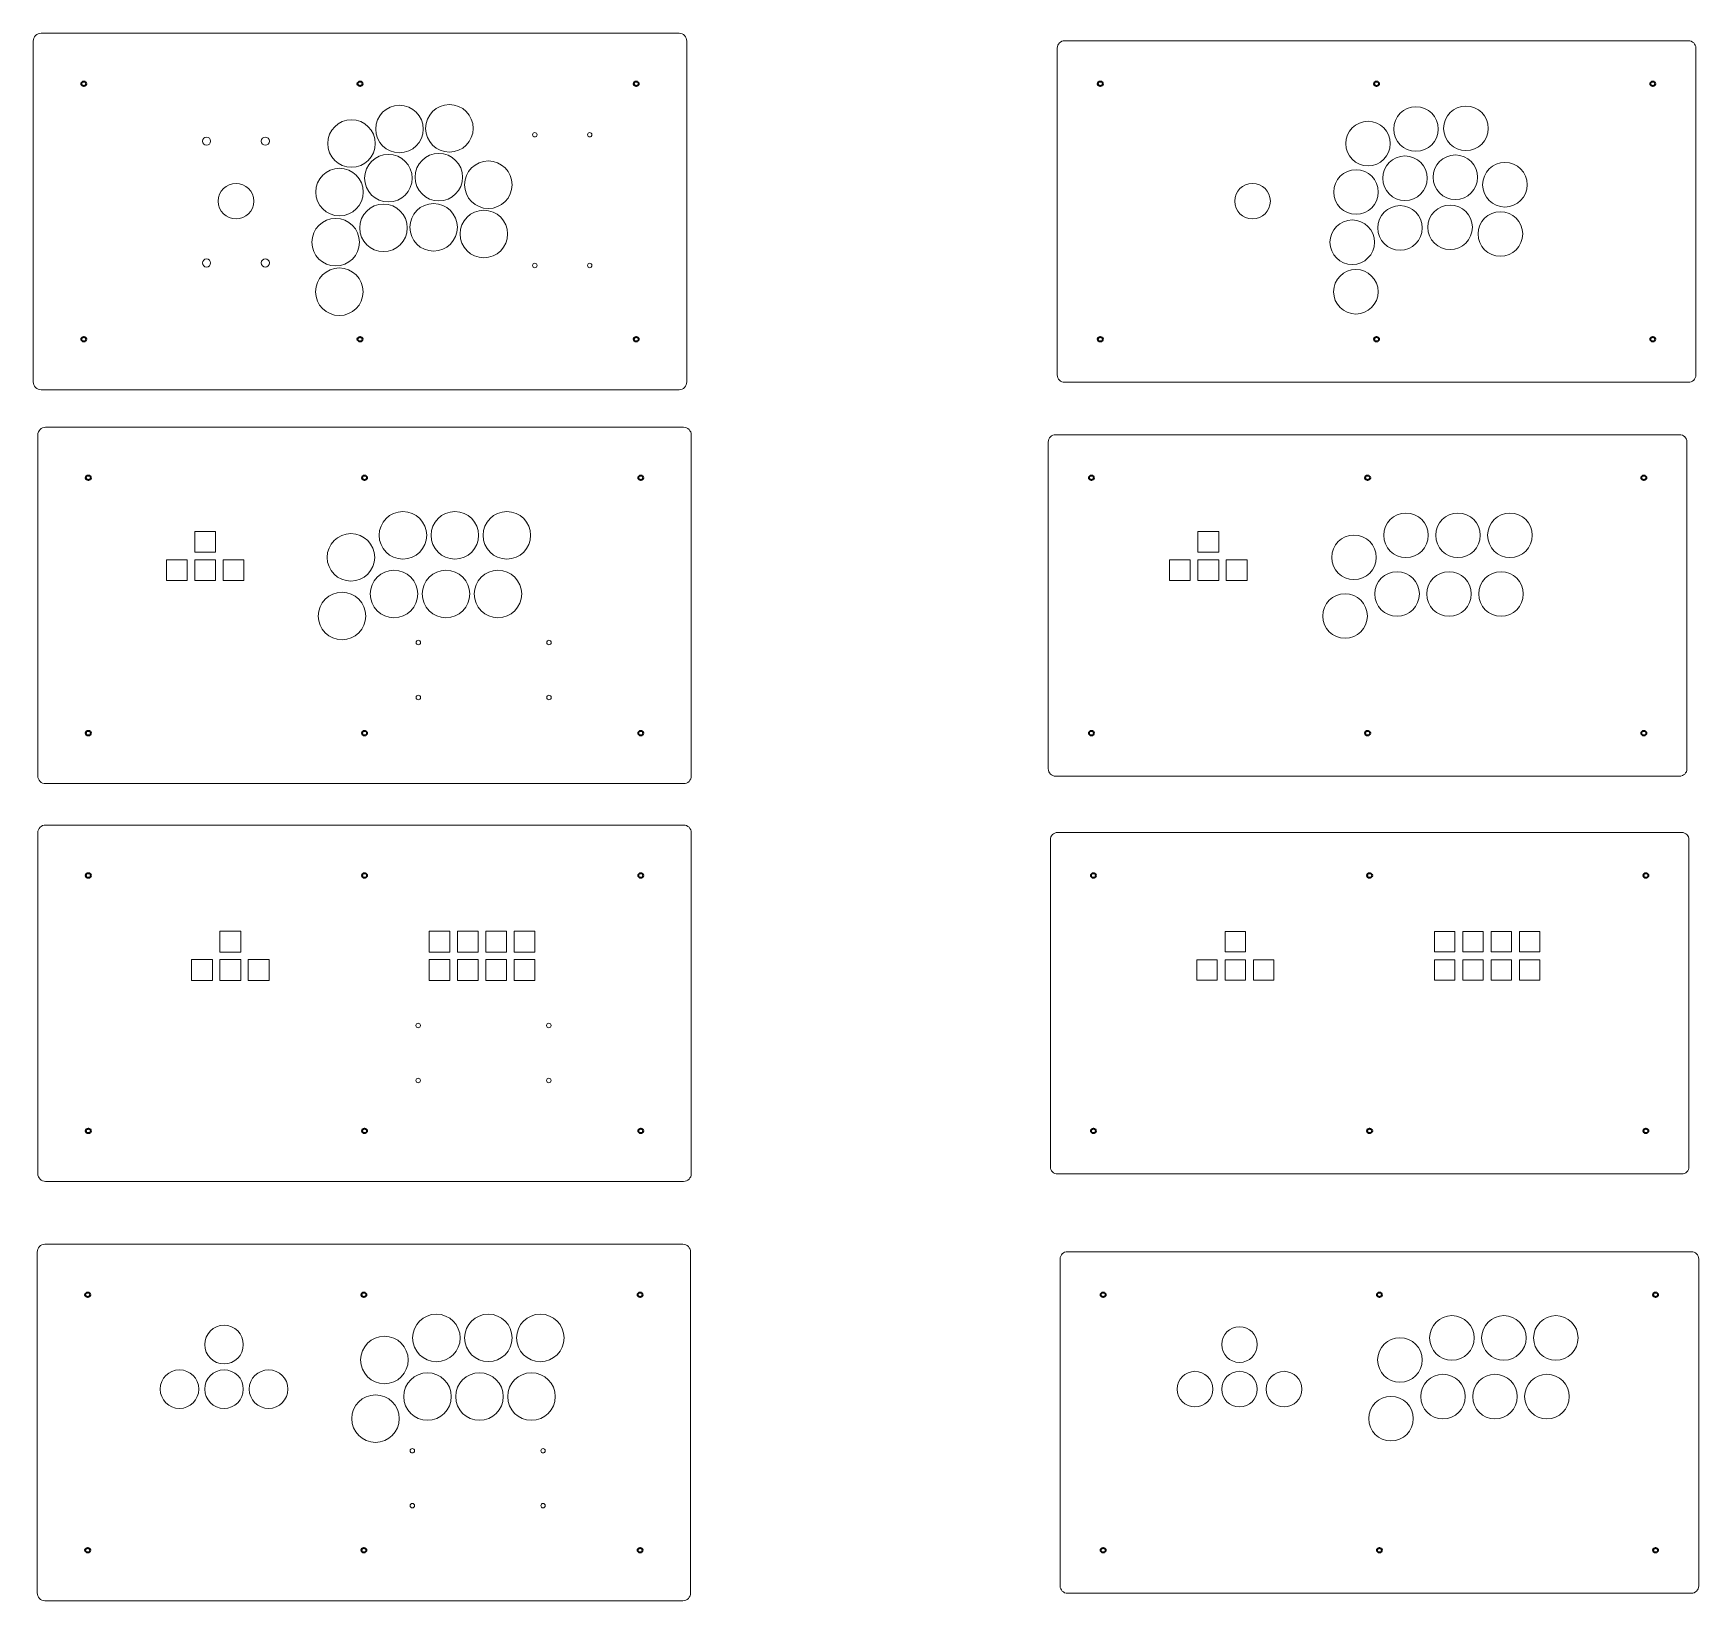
# Model space of a CAD drawing. Header units: millimetres. Extents: x 313 to 2379, y -1899 to 308.
# Drawn here: x 1257 to 2379, y -1899 to -843 of the extents above; entities that cross this region are included whole.
import ezdxf

# ---------------------------------------------------------------- set-up
doc = ezdxf.new("R2010")
doc.units = ezdxf.units.MM
doc.header["$MEASUREMENT"] = 0
doc.layers.add('Layer 1', color=7, linetype='Continuous')

msp = doc.modelspace()

# ---------------------------------------------------------------- linework, layer by layer
at = {"layer": 'Layer 1', "color": 250, "lineweight": 9}
for points in [[(1365.931, -1192.7453), (1379.931, -1192.7453), (1379.931, -1178.7453), (1365.931, -1178.7453), (1365.931, -1192.7453)], [(2041.3395, -1192.7453), (2055.3395, -1192.7453), (2055.3395, -1178.7453), (2041.3395, -1178.7453), (2041.3395, -1192.7453)], [(1346.8307, -1211.8456), (1360.8307, -1211.8456), (1360.8307, -1197.8456), (1346.8307, -1197.8456), (1346.8307, -1211.8456)], [(1365.931, -1211.8456), (1379.931, -1211.8456), (1379.931, -1197.8456), (1365.931, -1197.8456), (1365.931, -1211.8456)], [(1385.031, -1211.8456), (1399.031, -1211.8456), (1399.031, -1197.8456), (1385.031, -1197.8456), (1385.031, -1211.8456)], [(2022.2392, -1211.8456), (2036.2392, -1211.8456), (2036.2392, -1197.8456), (2022.2392, -1197.8456), (2022.2392, -1211.8456)], [(2041.3395, -1211.8456), (2055.3395, -1211.8456), (2055.3395, -1197.8456), (2041.3395, -1197.8456), (2041.3395, -1211.8456)], [(2060.4395, -1211.8456), (2074.4395, -1211.8456), (2074.4395, -1197.8456), (2060.4395, -1197.8456), (2060.4395, -1211.8456)], [(1382.8347, -1462.0419), (1396.8347, -1462.0419), (1396.8347, -1448.0419), (1382.8347, -1448.0419), (1382.8347, -1462.0419)], [(1523.6613, -1462.0419), (1537.6613, -1462.0419), (1537.6613, -1448.0419), (1523.6613, -1448.0419), (1523.6613, -1462.0419)], [(1542.7616, -1462.0419), (1556.7616, -1462.0419), (1556.7616, -1448.0419), (1542.7616, -1448.0419), (1542.7616, -1462.0419)], [(1561.8616, -1462.0419), (1575.8616, -1462.0419), (1575.8616, -1448.0419), (1561.8616, -1448.0419), (1561.8616, -1462.0419)], [(1580.9616, -1462.0419), (1594.9616, -1462.0419), (1594.9616, -1448.0419), (1580.9616, -1448.0419), (1580.9616, -1462.0419)], [(2059.7534, -1461.8919), (2073.4534, -1461.8919), (2073.4534, -1448.1919), (2059.7534, -1448.1919), (2059.7534, -1461.8919)], [(2200.58, -1461.8919), (2214.28, -1461.8919), (2214.28, -1448.1919), (2200.58, -1448.1919), (2200.58, -1461.8919)], [(2219.6803, -1461.8919), (2233.3803, -1461.8919), (2233.3803, -1448.1919), (2219.6803, -1448.1919), (2219.6803, -1461.8919)], [(2238.7803, -1461.8919), (2252.4803, -1461.8919), (2252.4803, -1448.1919), (2238.7803, -1448.1919), (2238.7803, -1461.8919)], [(2257.8803, -1461.8919), (2271.5803, -1461.8919), (2271.5803, -1448.1919), (2257.8803, -1448.1919), (2257.8803, -1461.8919)], [(1363.7344, -1481.1422), (1377.7344, -1481.1422), (1377.7344, -1467.1422), (1363.7344, -1467.1422), (1363.7344, -1481.1422)], [(1382.8347, -1481.1422), (1396.8347, -1481.1422), (1396.8347, -1467.1422), (1382.8347, -1467.1422), (1382.8347, -1481.1422)], [(1401.9347, -1481.1422), (1415.9347, -1481.1422), (1415.9347, -1467.1422), (1401.9347, -1467.1422), (1401.9347, -1481.1422)], [(1523.6613, -1481.1422), (1537.6613, -1481.1422), (1537.6613, -1467.1422), (1523.6613, -1467.1422), (1523.6613, -1481.1422)], [(1542.7616, -1481.1422), (1556.7616, -1481.1422), (1556.7616, -1467.1422), (1542.7616, -1467.1422), (1542.7616, -1481.1422)], [(1561.8616, -1481.1422), (1575.8616, -1481.1422), (1575.8616, -1467.1422), (1561.8616, -1467.1422), (1561.8616, -1481.1422)], [(1580.9616, -1481.1422), (1594.9616, -1481.1422), (1594.9616, -1467.1422), (1580.9616, -1467.1422), (1580.9616, -1481.1422)], [(2040.6531, -1480.9922), (2054.3531, -1480.9922), (2054.3531, -1467.2922), (2040.6531, -1467.2922), (2040.6531, -1480.9922)], [(2059.7534, -1480.9922), (2073.4534, -1480.9922), (2073.4534, -1467.2922), (2059.7534, -1467.2922), (2059.7534, -1480.9922)], [(2078.8534, -1480.9922), (2092.5534, -1480.9922), (2092.5534, -1467.2922), (2078.8534, -1467.2922), (2078.8534, -1480.9922)], [(2200.58, -1480.9922), (2214.28, -1480.9922), (2214.28, -1467.2922), (2200.58, -1467.2922), (2200.58, -1480.9922)], [(2219.6803, -1480.9922), (2233.3803, -1480.9922), (2233.3803, -1467.2922), (2219.6803, -1467.2922), (2219.6803, -1480.9922)], [(2238.7803, -1480.9922), (2252.4803, -1480.9922), (2252.4803, -1467.2922), (2238.7803, -1467.2922), (2238.7803, -1480.9922)], [(2257.8803, -1480.9922), (2271.5803, -1480.9922), (2271.5803, -1467.2922), (2257.8803, -1467.2922), (2257.8803, -1480.9922)]]:
    msp.add_lwpolyline(points, close=True, dxfattribs=at)
for centre, major_axis, ratio in [((1503.711, -907.8477), (0, 16), 1), ((1537.3532, -907.3625), (0, 16), 1), ((2188.1815, -907.8477), (0, 15), 1), ((2221.8237, -907.3625), (0, 15), 1), ((1471.4267, -917.6004), (0, 16), 1), ((2155.8972, -917.6004), (0, 15), 1), ((1373.8315, -916.0278), (0, 2.75), 1), ((1413.4065, -916.0278), (0, 2.75), 1), ((1496.2864, -940.948), (0, 16), 1), ((1530.2262, -940.2653), (0, 16), 1), ((1563.5808, -945.3368), (0, 16), 1), ((2180.7569, -940.948), (0, 15), 1), ((2214.6967, -940.2653), (0, 15), 1), ((2248.0513, -945.3368), (0, 15), 1), ((1463.3319, -950.2723), (0, 16), 1), ((2147.8024, -950.2723), (0, 15), 1), ((1393.6535, -956.4147), (0, 12), 1), ((2078.124, -956.4147), (0, 12), 1), ((1492.9705, -974.4001), (0, 16), 1), ((1526.7152, -974.01), (0, 16), 1), ((1560.5574, -978.4963), (0, 16), 1), ((2177.441, -974.4001), (0, 15), 1), ((2211.1857, -974.01), (0, 15), 1), ((2245.0279, -978.4963), (0, 15), 1), ((1460.7862, -984.0554), (0, 16), 1), ((2145.2567, -984.0554), (0, 15), 1), ((1373.8315, -998.0279), (0, 2.75), 1), ((1413.444, -997.9903), (0, 2.75), 1), ((1463.2244, -1017.4099), (0, 16), 1), ((2147.6949, -1017.4099), (0, 15), 1), ((1506.0381, -1181.4249), (0, 16), 1), ((1541.0381, -1181.4124), (0, 16), 1), ((1576.0381, -1181.4249), (0, 16), 1), ((2181.4466, -1181.4249), (0, 15), 1), ((2216.4466, -1181.4124), (0, 15), 1), ((2251.4466, -1181.4249), (0, 15), 1), ((1471.0381, -1196.2749), (0, 16), 1), ((2146.4466, -1196.2749), (0, 15), 1), ((1500.0381, -1220.9124), (0, 16), 1), ((1535.0382, -1220.9124), (0, 16), 1), ((1570.0381, -1220.9124), (0, 16), 1), ((2175.4466, -1220.9124), (0, 15), 1), ((2210.4467, -1220.9124), (0, 15), 1), ((2245.4466, -1220.9124), (0, 15), 1), ((1465.0381, -1235.7624), (0, 16), 1), ((2140.4466, -1235.7624), (0, 15), 1), ((1385.5832, -1726.3579), (0, 13.0001), 0.999992308), ((1528.5895, -1721.8765), (0, 16), 1), ((1563.5895, -1721.864), (0, 16), 1), ((1598.5895, -1721.8765), (0, 16), 1), ((2069.3527, -1726.3579), (0, 12.0001), 0.999991667), ((2212.359, -1721.8765), (0, 15), 1), ((2247.359, -1721.864), (0, 15), 1), ((2282.359, -1721.8765), (0, 15), 1), ((1493.5895, -1736.7265), (0, 16), 1), ((2177.359, -1736.7265), (0, 15), 1), ((1355.5832, -1756.3579), (0, 13.0001), 0.999992308), ((1385.5832, -1756.3579), (0, 13.0001), 0.999992308), ((1415.5832, -1756.3579), (0, 13.0001), 0.999992308), ((1522.5895, -1761.364), (0, 16), 1), ((1557.5896, -1761.364), (0, 16), 1), ((1592.5895, -1761.364), (0, 16), 1), ((2039.3527, -1756.3579), (0, 12.0001), 0.999991667), ((2069.3527, -1756.3579), (0, 12.0001), 0.999991667), ((2099.3527, -1756.3579), (0, 12.0001), 0.999991667), ((2206.359, -1761.364), (0, 15), 1), ((2241.3591, -1761.364), (0, 15), 1), ((2276.359, -1761.364), (0, 15), 1), ((1487.5895, -1776.214), (0, 16), 1), ((2171.359, -1776.214), (0, 15), 1)]:
    msp.add_ellipse(centre, major_axis=major_axis, ratio=ratio, dxfattribs=at)
for points, knots in [([(1262.387, -843.3717), (1262.387, -843.3717), (1691.9524, -843.3717), (1691.9524, -843.3717), (1694.822, -843.3717), (1697.1697, -845.7194), (1697.1697, -848.589), (1697.1697, -848.589), (1697.1697, -1078.1544), (1697.1697, -1078.1544), (1697.1697, -1081.024), (1694.822, -1083.3717), (1691.9524, -1083.3717), (1691.9524, -1083.3717), (1262.387, -1083.3717), (1262.387, -1083.3717), (1259.5174, -1083.3717), (1257.1697, -1081.024), (1257.1697, -1078.1544), (1257.1697, -1078.1544), (1257.1697, -848.589), (1257.1697, -848.589), (1257.1697, -845.7194), (1259.5174, -843.3717), (1262.387, -843.3717)], [0, 0, 0, 0, 0.125, 0.125, 0.125, 0.25, 0.25, 0.25, 0.375, 0.375, 0.375, 0.5, 0.5, 0.5, 0.625, 0.625, 0.625, 0.75, 0.75, 0.75, 0.875, 0.875, 0.875, 1, 1, 1, 1]), ([(1951.6402, -848.3717), (1951.6402, -848.3717), (2371.6402, -848.3717), (2371.6402, -848.3717), (2374.3901, -848.3717), (2376.6402, -850.6217), (2376.6402, -853.3717), (2376.6402, -853.3717), (2376.6402, -1073.3717), (2376.6402, -1073.3717), (2376.6402, -1076.1217), (2374.3901, -1078.3717), (2371.6402, -1078.3717), (2371.6402, -1078.3717), (1951.6402, -1078.3717), (1951.6402, -1078.3717), (1948.8902, -1078.3717), (1946.6402, -1076.1217), (1946.6402, -1073.3717), (1946.6402, -1073.3717), (1946.6402, -853.3717), (1946.6402, -853.3717), (1946.6402, -850.6217), (1948.8902, -848.3717), (1951.6402, -848.3717)], [0, 0, 0, 0, 0.125, 0.125, 0.125, 0.25, 0.25, 0.25, 0.375, 0.375, 0.375, 0.5, 0.5, 0.5, 0.625, 0.625, 0.625, 0.75, 0.75, 0.75, 0.875, 0.875, 0.875, 1, 1, 1, 1]), ([(1594.8424, -910.1961), (1595.6708, -910.1961), (1596.3424, -910.8677), (1596.3424, -911.6961), (1596.3424, -912.5245), (1595.6708, -913.1961), (1594.8424, -913.1961), (1594.014, -913.1961), (1593.3424, -912.5245), (1593.3424, -911.6961), (1593.3424, -910.8677), (1594.014, -910.1961), (1594.8424, -910.1961)], [0, 0, 0, 0, 0.25, 0.25, 0.25, 0.5, 0.5, 0.5, 0.75, 0.75, 0.75, 1, 1, 1, 1]), ([(1631.8424, -910.1961), (1632.6708, -910.1961), (1633.3424, -910.8677), (1633.3424, -911.6961), (1633.3424, -912.5245), (1632.6708, -913.1961), (1631.8424, -913.1961), (1631.014, -913.1961), (1630.3424, -912.5245), (1630.3424, -911.6961), (1630.3424, -910.8677), (1631.014, -910.1961), (1631.8424, -910.1961)], [0, 0, 0, 0, 0.25, 0.25, 0.25, 0.5, 0.5, 0.5, 0.75, 0.75, 0.75, 1, 1, 1, 1]), ([(1594.8424, -998.1961), (1595.6708, -998.1961), (1596.3424, -998.8677), (1596.3424, -999.6961), (1596.3424, -1000.5245), (1595.6708, -1001.1961), (1594.8424, -1001.1961), (1594.014, -1001.1961), (1593.3424, -1000.5245), (1593.3424, -999.6961), (1593.3424, -998.8677), (1594.014, -998.1961), (1594.8424, -998.1961)], [0, 0, 0, 0, 0.25, 0.25, 0.25, 0.5, 0.5, 0.5, 0.75, 0.75, 0.75, 1, 1, 1, 1]), ([(1631.8424, -998.1961), (1632.6708, -998.1961), (1633.3424, -998.8677), (1633.3424, -999.6961), (1633.3424, -1000.5245), (1632.6708, -1001.1961), (1631.8424, -1001.1961), (1631.014, -1001.1961), (1630.3424, -1000.5245), (1630.3424, -999.6961), (1630.3424, -998.8677), (1631.014, -998.1961), (1631.8424, -998.1961)], [0, 0, 0, 0, 0.25, 0.25, 0.25, 0.5, 0.5, 0.5, 0.75, 0.75, 0.75, 1, 1, 1, 1]), ([(1265.436, -1108.6496), (1265.436, -1108.6496), (1695.0014, -1108.6496), (1695.0014, -1108.6496), (1697.871, -1108.6496), (1700.2187, -1110.9973), (1700.2187, -1113.8669), (1700.2187, -1113.8669), (1700.2187, -1343.4323), (1700.2187, -1343.4323), (1700.2187, -1346.3019), (1697.871, -1348.6496), (1695.0014, -1348.6496), (1695.0014, -1348.6496), (1265.436, -1348.6496), (1265.436, -1348.6496), (1262.5664, -1348.6496), (1260.2187, -1346.3019), (1260.2187, -1343.4323), (1260.2187, -1343.4323), (1260.2187, -1113.8669), (1260.2187, -1113.8669), (1260.2187, -1110.9973), (1262.5664, -1108.6496), (1265.436, -1108.6496)], [0, 0, 0, 0, 0.125, 0.125, 0.125, 0.25, 0.25, 0.25, 0.375, 0.375, 0.375, 0.5, 0.5, 0.5, 0.625, 0.625, 0.625, 0.75, 0.75, 0.75, 0.875, 0.875, 0.875, 1, 1, 1, 1]), ([(1945.6272, -1113.6496), (1945.6272, -1113.6496), (2365.6272, -1113.6496), (2365.6272, -1113.6496), (2368.3772, -1113.6496), (2370.6272, -1115.8996), (2370.6272, -1118.6496), (2370.6272, -1118.6496), (2370.6272, -1338.6496), (2370.6272, -1338.6496), (2370.6272, -1341.3996), (2368.3772, -1343.6496), (2365.6272, -1343.6496), (2365.6272, -1343.6496), (1945.6272, -1343.6496), (1945.6272, -1343.6496), (1942.8772, -1343.6496), (1940.6272, -1341.3996), (1940.6272, -1338.6496), (1940.6272, -1338.6496), (1940.6272, -1118.6496), (1940.6272, -1118.6496), (1940.6272, -1115.8996), (1942.8772, -1113.6496), (1945.6272, -1113.6496)], [0, 0, 0, 0, 0.125, 0.125, 0.125, 0.25, 0.25, 0.25, 0.375, 0.375, 0.375, 0.5, 0.5, 0.5, 0.625, 0.625, 0.625, 0.75, 0.75, 0.75, 0.875, 0.875, 0.875, 1, 1, 1, 1]), ([(1517.8992, -1253.6183), (1517.8992, -1254.4467), (1517.2276, -1255.1183), (1516.3992, -1255.1183), (1515.5708, -1255.1183), (1514.8992, -1254.4467), (1514.8992, -1253.6183), (1514.8992, -1252.7899), (1515.5708, -1252.1183), (1516.3992, -1252.1183), (1517.2276, -1252.1183), (1517.8992, -1252.7899), (1517.8992, -1253.6183)], [0, 0, 0, 0, 0.25, 0.25, 0.25, 0.5, 0.5, 0.5, 0.75, 0.75, 0.75, 1, 1, 1, 1]), ([(1605.8992, -1253.6183), (1605.8992, -1254.4467), (1605.2276, -1255.1183), (1604.3992, -1255.1183), (1603.5708, -1255.1183), (1602.8992, -1254.4467), (1602.8992, -1253.6183), (1602.8992, -1252.7899), (1603.5708, -1252.1183), (1604.3992, -1252.1183), (1605.2276, -1252.1183), (1605.8992, -1252.7899), (1605.8992, -1253.6183)], [0, 0, 0, 0, 0.25, 0.25, 0.25, 0.5, 0.5, 0.5, 0.75, 0.75, 0.75, 1, 1, 1, 1]), ([(1517.8992, -1290.6183), (1517.8992, -1291.4467), (1517.2276, -1292.1183), (1516.3992, -1292.1183), (1515.5708, -1292.1183), (1514.8992, -1291.4467), (1514.8992, -1290.6183), (1514.8992, -1289.7899), (1515.5708, -1289.1183), (1516.3992, -1289.1183), (1517.2276, -1289.1183), (1517.8992, -1289.7899), (1517.8992, -1290.6183)], [0, 0, 0, 0, 0.25, 0.25, 0.25, 0.5, 0.5, 0.5, 0.75, 0.75, 0.75, 1, 1, 1, 1]), ([(1605.8992, -1290.6183), (1605.8992, -1291.4467), (1605.2276, -1292.1183), (1604.3992, -1292.1183), (1603.5708, -1292.1183), (1602.8992, -1291.4467), (1602.8992, -1290.6183), (1602.8992, -1289.7899), (1603.5708, -1289.1183), (1604.3992, -1289.1183), (1605.2276, -1289.1183), (1605.8992, -1289.7899), (1605.8992, -1290.6183)], [0, 0, 0, 0, 0.25, 0.25, 0.25, 0.5, 0.5, 0.5, 0.75, 0.75, 0.75, 1, 1, 1, 1]), ([(1265.436, -1376.4901), (1265.436, -1376.4901), (1695.0014, -1376.4901), (1695.0014, -1376.4901), (1697.871, -1376.4901), (1700.2187, -1378.8378), (1700.2187, -1381.7074), (1700.2187, -1381.7074), (1700.2187, -1611.2728), (1700.2187, -1611.2728), (1700.2187, -1614.1424), (1697.871, -1616.4901), (1695.0014, -1616.4901), (1695.0014, -1616.4901), (1265.436, -1616.4901), (1265.436, -1616.4901), (1262.5664, -1616.4901), (1260.2187, -1614.1424), (1260.2187, -1611.2728), (1260.2187, -1611.2728), (1260.2187, -1381.7074), (1260.2187, -1381.7074), (1260.2187, -1378.8378), (1262.5664, -1376.4901), (1265.436, -1376.4901)], [0, 0, 0, 0, 0.125, 0.125, 0.125, 0.25, 0.25, 0.25, 0.375, 0.375, 0.375, 0.5, 0.5, 0.5, 0.625, 0.625, 0.625, 0.75, 0.75, 0.75, 0.875, 0.875, 0.875, 1, 1, 1, 1]), ([(1946.9874, -1381.4901), (1946.9874, -1381.4901), (2366.9874, -1381.4901), (2366.9874, -1381.4901), (2369.7374, -1381.4901), (2371.9874, -1383.7401), (2371.9874, -1386.4901), (2371.9874, -1386.4901), (2371.9874, -1606.4901), (2371.9874, -1606.4901), (2371.9874, -1609.2401), (2369.7374, -1611.4901), (2366.9874, -1611.4901), (2366.9874, -1611.4901), (1946.9874, -1611.4901), (1946.9874, -1611.4901), (1944.2374, -1611.4901), (1941.9874, -1609.2401), (1941.9874, -1606.4901), (1941.9874, -1606.4901), (1941.9874, -1386.4901), (1941.9874, -1386.4901), (1941.9874, -1383.7401), (1944.2374, -1381.4901), (1946.9874, -1381.4901)], [0, 0, 0, 0, 0.125, 0.125, 0.125, 0.25, 0.25, 0.25, 0.375, 0.375, 0.375, 0.5, 0.5, 0.5, 0.625, 0.625, 0.625, 0.75, 0.75, 0.75, 0.875, 0.875, 0.875, 1, 1, 1, 1]), ([(1517.7799, -1511.4958), (1517.7799, -1512.3242), (1517.1083, -1512.9958), (1516.2799, -1512.9958), (1515.4515, -1512.9958), (1514.7799, -1512.3242), (1514.7799, -1511.4958), (1514.7799, -1510.6674), (1515.4515, -1509.9958), (1516.2799, -1509.9958), (1517.1083, -1509.9958), (1517.7799, -1510.6674), (1517.7799, -1511.4958)], [0, 0, 0, 0, 0.25, 0.25, 0.25, 0.5, 0.5, 0.5, 0.75, 0.75, 0.75, 1, 1, 1, 1]), ([(1605.7799, -1511.4958), (1605.7799, -1512.3242), (1605.1083, -1512.9958), (1604.2799, -1512.9958), (1603.4515, -1512.9958), (1602.7799, -1512.3242), (1602.7799, -1511.4958), (1602.7799, -1510.6674), (1603.4515, -1509.9958), (1604.2799, -1509.9958), (1605.1083, -1509.9958), (1605.7799, -1510.6674), (1605.7799, -1511.4958)], [0, 0, 0, 0, 0.25, 0.25, 0.25, 0.5, 0.5, 0.5, 0.75, 0.75, 0.75, 1, 1, 1, 1]), ([(1517.7799, -1548.4958), (1517.7799, -1549.3242), (1517.1083, -1549.9958), (1516.2799, -1549.9958), (1515.4515, -1549.9958), (1514.7799, -1549.3242), (1514.7799, -1548.4958), (1514.7799, -1547.6674), (1515.4515, -1546.9958), (1516.2799, -1546.9958), (1517.1083, -1546.9958), (1517.7799, -1547.6674), (1517.7799, -1548.4958)], [0, 0, 0, 0, 0.25, 0.25, 0.25, 0.5, 0.5, 0.5, 0.75, 0.75, 0.75, 1, 1, 1, 1]), ([(1605.7799, -1548.4958), (1605.7799, -1549.3242), (1605.1083, -1549.9958), (1604.2799, -1549.9958), (1603.4515, -1549.9958), (1602.7799, -1549.3242), (1602.7799, -1548.4958), (1602.7799, -1547.6674), (1603.4515, -1546.9958), (1604.2799, -1546.9958), (1605.1083, -1546.9958), (1605.7799, -1547.6674), (1605.7799, -1548.4958)], [0, 0, 0, 0, 0.25, 0.25, 0.25, 0.5, 0.5, 0.5, 0.75, 0.75, 0.75, 1, 1, 1, 1]), ([(1264.9963, -1658.8244), (1264.9963, -1658.8244), (1694.5617, -1658.8244), (1694.5617, -1658.8244), (1697.4313, -1658.8244), (1699.779, -1661.1721), (1699.779, -1664.0417), (1699.779, -1664.0417), (1699.779, -1893.6071), (1699.779, -1893.6071), (1699.779, -1896.4767), (1697.4313, -1898.8244), (1694.5617, -1898.8244), (1694.5617, -1898.8244), (1264.9963, -1898.8244), (1264.9963, -1898.8244), (1262.1267, -1898.8244), (1259.779, -1896.4767), (1259.779, -1893.6071), (1259.779, -1893.6071), (1259.779, -1664.0417), (1259.779, -1664.0417), (1259.779, -1661.1721), (1262.1267, -1658.8244), (1264.9963, -1658.8244)], [0, 0, 0, 0, 0.125, 0.125, 0.125, 0.25, 0.25, 0.25, 0.375, 0.375, 0.375, 0.5, 0.5, 0.5, 0.625, 0.625, 0.625, 0.75, 0.75, 0.75, 0.875, 0.875, 0.875, 1, 1, 1, 1]), ([(1953.5484, -1663.8244), (1953.5484, -1663.8244), (2373.5486, -1663.8244), (2373.5486, -1663.8244), (2376.2986, -1663.8244), (2378.5485, -1666.0744), (2378.5485, -1668.8244), (2378.5485, -1668.8244), (2378.5485, -1888.8244), (2378.5485, -1888.8244), (2378.5485, -1891.5744), (2376.2986, -1893.8244), (2373.5486, -1893.8244), (2373.5486, -1893.8244), (1953.5484, -1893.8244), (1953.5484, -1893.8244), (1950.7984, -1893.8244), (1948.5485, -1891.5744), (1948.5485, -1888.8244), (1948.5485, -1888.8244), (1948.5485, -1668.8244), (1948.5485, -1668.8244), (1948.5485, -1666.0744), (1950.7984, -1663.8244), (1953.5484, -1663.8244)], [0, 0, 0, 0, 0.125, 0.125, 0.125, 0.25, 0.25, 0.25, 0.375, 0.375, 0.375, 0.5, 0.5, 0.5, 0.625, 0.625, 0.625, 0.75, 0.75, 0.75, 0.875, 0.875, 0.875, 1, 1, 1, 1]), ([(1513.9122, -1797.8653), (1513.9122, -1798.6937), (1513.2406, -1799.3653), (1512.4122, -1799.3653), (1511.5838, -1799.3653), (1510.9122, -1798.6937), (1510.9122, -1797.8653), (1510.9122, -1797.0369), (1511.5838, -1796.3653), (1512.4122, -1796.3653), (1513.2406, -1796.3653), (1513.9122, -1797.0369), (1513.9122, -1797.8653)], [0, 0, 0, 0, 0.25, 0.25, 0.25, 0.5, 0.5, 0.5, 0.75, 0.75, 0.75, 1, 1, 1, 1]), ([(1601.9122, -1797.8653), (1601.9122, -1798.6937), (1601.2406, -1799.3653), (1600.4122, -1799.3653), (1599.5838, -1799.3653), (1598.9122, -1798.6937), (1598.9122, -1797.8653), (1598.9122, -1797.0369), (1599.5838, -1796.3653), (1600.4122, -1796.3653), (1601.2406, -1796.3653), (1601.9122, -1797.0369), (1601.9122, -1797.8653)], [0, 0, 0, 0, 0.25, 0.25, 0.25, 0.5, 0.5, 0.5, 0.75, 0.75, 0.75, 1, 1, 1, 1]), ([(1513.9122, -1834.8653), (1513.9122, -1835.6937), (1513.2406, -1836.3653), (1512.4122, -1836.3653), (1511.5838, -1836.3653), (1510.9122, -1835.6937), (1510.9122, -1834.8653), (1510.9122, -1834.0369), (1511.5838, -1833.3653), (1512.4122, -1833.3653), (1513.2406, -1833.3653), (1513.9122, -1834.0369), (1513.9122, -1834.8653)], [0, 0, 0, 0, 0.25, 0.25, 0.25, 0.5, 0.5, 0.5, 0.75, 0.75, 0.75, 1, 1, 1, 1]), ([(1601.9122, -1834.8653), (1601.9122, -1835.6937), (1601.2406, -1836.3653), (1600.4122, -1836.3653), (1599.5838, -1836.3653), (1598.9122, -1835.6937), (1598.9122, -1834.8653), (1598.9122, -1834.0369), (1599.5838, -1833.3653), (1600.4122, -1833.3653), (1601.2406, -1833.3653), (1601.9122, -1834.0369), (1601.9122, -1834.8653)], [0, 0, 0, 0, 0.25, 0.25, 0.25, 0.5, 0.5, 0.5, 0.75, 0.75, 0.75, 1, 1, 1, 1])]:
    msp.add_open_spline(points, degree=3, knots=knots, dxfattribs=at)
at = {"layer": 'Layer 1', "lineweight": 35}
for points in [[(1292.7749, -877.3742), (1292.7749, -876.4905), (1292.0586, -875.7742), (1291.1749, -875.7742), (1290.2912, -875.7742), (1289.5749, -876.4905), (1289.5749, -877.3742), (1289.5749, -878.2579), (1290.2912, -878.9742), (1291.1749, -878.9742), (1292.0586, -878.9742), (1292.7749, -878.2579), (1292.7749, -877.3742)], [(1478.7697, -877.3743), (1478.7697, -876.4906), (1478.0534, -875.7743), (1477.1697, -875.7743), (1476.286, -875.7743), (1475.5697, -876.4906), (1475.5697, -877.3743), (1475.5697, -878.258), (1476.286, -878.9743), (1477.1697, -878.9743), (1478.0534, -878.9743), (1478.7697, -878.258), (1478.7697, -877.3743)], [(1664.7645, -877.3743), (1664.7645, -876.4906), (1664.0482, -875.7743), (1663.1645, -875.7743), (1662.2808, -875.7743), (1661.5645, -876.4906), (1661.5645, -877.3743), (1661.5645, -878.258), (1662.2808, -878.9743), (1663.1645, -878.9743), (1664.0482, -878.9743), (1664.7645, -878.258), (1664.7645, -877.3743)], [(1977.2454, -877.3742), (1977.2454, -876.4905), (1976.5291, -875.7742), (1975.6454, -875.7742), (1974.7617, -875.7742), (1974.0454, -876.4905), (1974.0454, -877.3742), (1974.0454, -878.2579), (1974.7617, -878.9742), (1975.6454, -878.9742), (1976.5291, -878.9742), (1977.2454, -878.2579), (1977.2454, -877.3742)], [(2163.2402, -877.3743), (2163.2402, -876.4906), (2162.5239, -875.7743), (2161.6402, -875.7743), (2160.7565, -875.7743), (2160.0402, -876.4906), (2160.0402, -877.3743), (2160.0402, -878.258), (2160.7565, -878.9743), (2161.6402, -878.9743), (2162.5239, -878.9743), (2163.2402, -878.258), (2163.2402, -877.3743)], [(2349.235, -877.3743), (2349.235, -876.4906), (2348.5187, -875.7743), (2347.635, -875.7743), (2346.7513, -875.7743), (2346.035, -876.4906), (2346.035, -877.3743), (2346.035, -878.258), (2346.7513, -878.9743), (2347.635, -878.9743), (2348.5187, -878.9743), (2349.235, -878.258), (2349.235, -877.3743)], [(1292.7749, -1049.3691), (1292.7749, -1048.4854), (1292.0586, -1047.7691), (1291.1749, -1047.7691), (1290.2912, -1047.7691), (1289.5749, -1048.4854), (1289.5749, -1049.3691), (1289.5749, -1050.2528), (1290.2912, -1050.9691), (1291.1749, -1050.9691), (1292.0586, -1050.9691), (1292.7749, -1050.2528), (1292.7749, -1049.3691)], [(1478.7697, -1049.3691), (1478.7697, -1048.4854), (1478.0534, -1047.7691), (1477.1697, -1047.7691), (1476.286, -1047.7691), (1475.5697, -1048.4854), (1475.5697, -1049.3691), (1475.5697, -1050.2528), (1476.286, -1050.9691), (1477.1697, -1050.9691), (1478.0534, -1050.9691), (1478.7697, -1050.2528), (1478.7697, -1049.3691)], [(1664.7645, -1049.3691), (1664.7645, -1048.4854), (1664.0482, -1047.7691), (1663.1645, -1047.7691), (1662.2808, -1047.7691), (1661.5645, -1048.4854), (1661.5645, -1049.3691), (1661.5645, -1050.2528), (1662.2808, -1050.9691), (1663.1645, -1050.9691), (1664.0482, -1050.9691), (1664.7645, -1050.2528), (1664.7645, -1049.3691)], [(1977.2454, -1049.3691), (1977.2454, -1048.4854), (1976.5291, -1047.7691), (1975.6454, -1047.7691), (1974.7617, -1047.7691), (1974.0454, -1048.4854), (1974.0454, -1049.3691), (1974.0454, -1050.2528), (1974.7617, -1050.9691), (1975.6454, -1050.9691), (1976.5291, -1050.9691), (1977.2454, -1050.2528), (1977.2454, -1049.3691)], [(2163.2402, -1049.3691), (2163.2402, -1048.4854), (2162.5239, -1047.7691), (2161.6402, -1047.7691), (2160.7565, -1047.7691), (2160.0402, -1048.4854), (2160.0402, -1049.3691), (2160.0402, -1050.2528), (2160.7565, -1050.9691), (2161.6402, -1050.9691), (2162.5239, -1050.9691), (2163.2402, -1050.2528), (2163.2402, -1049.3691)], [(2349.235, -1049.3691), (2349.235, -1048.4854), (2348.5187, -1047.7691), (2347.635, -1047.7691), (2346.7513, -1047.7691), (2346.035, -1048.4854), (2346.035, -1049.3691), (2346.035, -1050.2528), (2346.7513, -1050.9691), (2347.635, -1050.9691), (2348.5187, -1050.9691), (2349.235, -1050.2528), (2349.235, -1049.3691)], [(1295.8239, -1142.6521), (1295.8239, -1141.7684), (1295.1076, -1141.0521), (1294.2239, -1141.0521), (1293.3402, -1141.0521), (1292.6239, -1141.7684), (1292.6239, -1142.6521), (1292.6239, -1143.5358), (1293.3402, -1144.2521), (1294.2239, -1144.2521), (1295.1076, -1144.2521), (1295.8239, -1143.5358), (1295.8239, -1142.6521)], [(1481.8187, -1142.6522), (1481.8187, -1141.7685), (1481.1024, -1141.0522), (1480.2187, -1141.0522), (1479.335, -1141.0522), (1478.6187, -1141.7685), (1478.6187, -1142.6522), (1478.6187, -1143.5359), (1479.335, -1144.2522), (1480.2187, -1144.2522), (1481.1024, -1144.2522), (1481.8187, -1143.5359), (1481.8187, -1142.6522)], [(1667.8135, -1142.6522), (1667.8135, -1141.7685), (1667.0972, -1141.0522), (1666.2135, -1141.0522), (1665.3298, -1141.0522), (1664.6135, -1141.7685), (1664.6135, -1142.6522), (1664.6135, -1143.5359), (1665.3298, -1144.2522), (1666.2135, -1144.2522), (1667.0972, -1144.2522), (1667.8135, -1143.5359), (1667.8135, -1142.6522)], [(1971.2324, -1142.6521), (1971.2324, -1141.7684), (1970.5161, -1141.0521), (1969.6324, -1141.0521), (1968.7487, -1141.0521), (1968.0324, -1141.7684), (1968.0324, -1142.6521), (1968.0324, -1143.5358), (1968.7487, -1144.2521), (1969.6324, -1144.2521), (1970.5161, -1144.2521), (1971.2324, -1143.5358), (1971.2324, -1142.6521)], [(2157.2272, -1142.6522), (2157.2272, -1141.7685), (2156.5109, -1141.0522), (2155.6272, -1141.0522), (2154.7435, -1141.0522), (2154.0272, -1141.7685), (2154.0272, -1142.6522), (2154.0272, -1143.5359), (2154.7435, -1144.2522), (2155.6272, -1144.2522), (2156.5109, -1144.2522), (2157.2272, -1143.5359), (2157.2272, -1142.6522)], [(2343.222, -1142.6522), (2343.222, -1141.7685), (2342.5057, -1141.0522), (2341.622, -1141.0522), (2340.7383, -1141.0522), (2340.022, -1141.7685), (2340.022, -1142.6522), (2340.022, -1143.5359), (2340.7383, -1144.2522), (2341.622, -1144.2522), (2342.5057, -1144.2522), (2343.222, -1143.5359), (2343.222, -1142.6522)], [(1295.8239, -1314.647), (1295.8239, -1313.7633), (1295.1076, -1313.047), (1294.2239, -1313.047), (1293.3402, -1313.047), (1292.6239, -1313.7633), (1292.6239, -1314.647), (1292.6239, -1315.5307), (1293.3402, -1316.247), (1294.2239, -1316.247), (1295.1076, -1316.247), (1295.8239, -1315.5307), (1295.8239, -1314.647)], [(1481.8187, -1314.647), (1481.8187, -1313.7633), (1481.1024, -1313.047), (1480.2187, -1313.047), (1479.335, -1313.047), (1478.6187, -1313.7633), (1478.6187, -1314.647), (1478.6187, -1315.5307), (1479.335, -1316.247), (1480.2187, -1316.247), (1481.1024, -1316.247), (1481.8187, -1315.5307), (1481.8187, -1314.647)], [(1667.8135, -1314.647), (1667.8135, -1313.7633), (1667.0972, -1313.047), (1666.2135, -1313.047), (1665.3298, -1313.047), (1664.6135, -1313.7633), (1664.6135, -1314.647), (1664.6135, -1315.5307), (1665.3298, -1316.247), (1666.2135, -1316.247), (1667.0972, -1316.247), (1667.8135, -1315.5307), (1667.8135, -1314.647)], [(1971.2324, -1314.647), (1971.2324, -1313.7633), (1970.5161, -1313.047), (1969.6324, -1313.047), (1968.7487, -1313.047), (1968.0324, -1313.7633), (1968.0324, -1314.647), (1968.0324, -1315.5307), (1968.7487, -1316.247), (1969.6324, -1316.247), (1970.5161, -1316.247), (1971.2324, -1315.5307), (1971.2324, -1314.647)], [(2157.2272, -1314.647), (2157.2272, -1313.7633), (2156.5109, -1313.047), (2155.6272, -1313.047), (2154.7435, -1313.047), (2154.0272, -1313.7633), (2154.0272, -1314.647), (2154.0272, -1315.5307), (2154.7435, -1316.247), (2155.6272, -1316.247), (2156.5109, -1316.247), (2157.2272, -1315.5307), (2157.2272, -1314.647)], [(2343.222, -1314.647), (2343.222, -1313.7633), (2342.5057, -1313.047), (2341.622, -1313.047), (2340.7383, -1313.047), (2340.022, -1313.7633), (2340.022, -1314.647), (2340.022, -1315.5307), (2340.7383, -1316.247), (2341.622, -1316.247), (2342.5057, -1316.247), (2343.222, -1315.5307), (2343.222, -1314.647)], [(1295.8239, -1410.4926), (1295.8239, -1409.6089), (1295.1076, -1408.8926), (1294.2239, -1408.8926), (1293.3402, -1408.8926), (1292.6239, -1409.6089), (1292.6239, -1410.4926), (1292.6239, -1411.3763), (1293.3402, -1412.0926), (1294.2239, -1412.0926), (1295.1076, -1412.0926), (1295.8239, -1411.3763), (1295.8239, -1410.4926)], [(1481.8187, -1410.4927), (1481.8187, -1409.609), (1481.1024, -1408.8927), (1480.2187, -1408.8927), (1479.335, -1408.8927), (1478.6187, -1409.609), (1478.6187, -1410.4927), (1478.6187, -1411.3764), (1479.335, -1412.0927), (1480.2187, -1412.0927), (1481.1024, -1412.0927), (1481.8187, -1411.3764), (1481.8187, -1410.4927)], [(1667.8135, -1410.4927), (1667.8135, -1409.609), (1667.0972, -1408.8927), (1666.2135, -1408.8927), (1665.3298, -1408.8927), (1664.6135, -1409.609), (1664.6135, -1410.4927), (1664.6135, -1411.3764), (1665.3298, -1412.0927), (1666.2135, -1412.0927), (1667.0972, -1412.0927), (1667.8135, -1411.3764), (1667.8135, -1410.4927)], [(1972.5926, -1410.4926), (1972.5926, -1409.6089), (1971.8763, -1408.8926), (1970.9926, -1408.8926), (1970.1089, -1408.8926), (1969.3926, -1409.6089), (1969.3926, -1410.4926), (1969.3926, -1411.3763), (1970.1089, -1412.0926), (1970.9926, -1412.0926), (1971.8763, -1412.0926), (1972.5926, -1411.3763), (1972.5926, -1410.4926)], [(2158.5874, -1410.4927), (2158.5874, -1409.609), (2157.8711, -1408.8927), (2156.9874, -1408.8927), (2156.1037, -1408.8927), (2155.3874, -1409.609), (2155.3874, -1410.4927), (2155.3874, -1411.3764), (2156.1037, -1412.0927), (2156.9874, -1412.0927), (2157.8711, -1412.0927), (2158.5874, -1411.3764), (2158.5874, -1410.4927)], [(2344.5822, -1410.4927), (2344.5822, -1409.609), (2343.8659, -1408.8927), (2342.9822, -1408.8927), (2342.0985, -1408.8927), (2341.3822, -1409.609), (2341.3822, -1410.4927), (2341.3822, -1411.3764), (2342.0985, -1412.0927), (2342.9822, -1412.0927), (2343.8659, -1412.0927), (2344.5822, -1411.3764), (2344.5822, -1410.4927)], [(1295.8239, -1582.4875), (1295.8239, -1581.6038), (1295.1076, -1580.8875), (1294.2239, -1580.8875), (1293.3402, -1580.8875), (1292.6239, -1581.6038), (1292.6239, -1582.4875), (1292.6239, -1583.3712), (1293.3402, -1584.0875), (1294.2239, -1584.0875), (1295.1076, -1584.0875), (1295.8239, -1583.3712), (1295.8239, -1582.4875)], [(1481.8187, -1582.4875), (1481.8187, -1581.6038), (1481.1024, -1580.8875), (1480.2187, -1580.8875), (1479.335, -1580.8875), (1478.6187, -1581.6038), (1478.6187, -1582.4875), (1478.6187, -1583.3712), (1479.335, -1584.0875), (1480.2187, -1584.0875), (1481.1024, -1584.0875), (1481.8187, -1583.3712), (1481.8187, -1582.4875)], [(1667.8135, -1582.4875), (1667.8135, -1581.6038), (1667.0972, -1580.8875), (1666.2135, -1580.8875), (1665.3298, -1580.8875), (1664.6135, -1581.6038), (1664.6135, -1582.4875), (1664.6135, -1583.3712), (1665.3298, -1584.0875), (1666.2135, -1584.0875), (1667.0972, -1584.0875), (1667.8135, -1583.3712), (1667.8135, -1582.4875)], [(1972.5926, -1582.4875), (1972.5926, -1581.6038), (1971.8763, -1580.8875), (1970.9926, -1580.8875), (1970.1089, -1580.8875), (1969.3926, -1581.6038), (1969.3926, -1582.4875), (1969.3926, -1583.3712), (1970.1089, -1584.0875), (1970.9926, -1584.0875), (1971.8763, -1584.0875), (1972.5926, -1583.3712), (1972.5926, -1582.4875)], [(2158.5874, -1582.4875), (2158.5874, -1581.6038), (2157.8711, -1580.8875), (2156.9874, -1580.8875), (2156.1037, -1580.8875), (2155.3874, -1581.6038), (2155.3874, -1582.4875), (2155.3874, -1583.3712), (2156.1037, -1584.0875), (2156.9874, -1584.0875), (2157.8711, -1584.0875), (2158.5874, -1583.3712), (2158.5874, -1582.4875)], [(2344.5822, -1582.4875), (2344.5822, -1581.6038), (2343.8659, -1580.8875), (2342.9822, -1580.8875), (2342.0985, -1580.8875), (2341.3822, -1581.6038), (2341.3822, -1582.4875), (2341.3822, -1583.3712), (2342.0985, -1584.0875), (2342.9822, -1584.0875), (2343.8659, -1584.0875), (2344.5822, -1583.3712), (2344.5822, -1582.4875)], [(1295.3842, -1692.8269), (1295.3842, -1691.9432), (1294.6679, -1691.2269), (1293.7842, -1691.2269), (1292.9005, -1691.2269), (1292.1842, -1691.9432), (1292.1842, -1692.8269), (1292.1842, -1693.7106), (1292.9005, -1694.4269), (1293.7842, -1694.4269), (1294.6679, -1694.4269), (1295.3842, -1693.7106), (1295.3842, -1692.8269)], [(1481.379, -1692.827), (1481.379, -1691.9433), (1480.6627, -1691.227), (1479.779, -1691.227), (1478.8953, -1691.227), (1478.179, -1691.9433), (1478.179, -1692.827), (1478.179, -1693.7107), (1478.8953, -1694.427), (1479.779, -1694.427), (1480.6627, -1694.427), (1481.379, -1693.7107), (1481.379, -1692.827)], [(1667.3738, -1692.827), (1667.3738, -1691.9433), (1666.6575, -1691.227), (1665.7738, -1691.227), (1664.8901, -1691.227), (1664.1738, -1691.9433), (1664.1738, -1692.827), (1664.1738, -1693.7107), (1664.8901, -1694.427), (1665.7738, -1694.427), (1666.6575, -1694.427), (1667.3738, -1693.7107), (1667.3738, -1692.827)], [(1979.1537, -1692.8269), (1979.1537, -1691.9432), (1978.4374, -1691.2269), (1977.5537, -1691.2269), (1976.67, -1691.2269), (1975.9537, -1691.9432), (1975.9537, -1692.8269), (1975.9537, -1693.7106), (1976.67, -1694.4269), (1977.5537, -1694.4269), (1978.4374, -1694.4269), (1979.1537, -1693.7106), (1979.1537, -1692.8269)], [(2165.1485, -1692.827), (2165.1485, -1691.9433), (2164.4322, -1691.227), (2163.5485, -1691.227), (2162.6648, -1691.227), (2161.9485, -1691.9433), (2161.9485, -1692.827), (2161.9485, -1693.7107), (2162.6648, -1694.427), (2163.5485, -1694.427), (2164.4322, -1694.427), (2165.1485, -1693.7107), (2165.1485, -1692.827)], [(2351.1433, -1692.827), (2351.1433, -1691.9433), (2350.427, -1691.227), (2349.5433, -1691.227), (2348.6596, -1691.227), (2347.9433, -1691.9433), (2347.9433, -1692.827), (2347.9433, -1693.7107), (2348.6596, -1694.427), (2349.5433, -1694.427), (2350.427, -1694.427), (2351.1433, -1693.7107), (2351.1433, -1692.827)], [(1295.3842, -1864.8218), (1295.3842, -1863.9381), (1294.6679, -1863.2218), (1293.7842, -1863.2218), (1292.9005, -1863.2218), (1292.1842, -1863.9381), (1292.1842, -1864.8218), (1292.1842, -1865.7055), (1292.9005, -1866.4218), (1293.7842, -1866.4218), (1294.6679, -1866.4218), (1295.3842, -1865.7055), (1295.3842, -1864.8218)], [(1481.379, -1864.8218), (1481.379, -1863.9381), (1480.6627, -1863.2218), (1479.779, -1863.2218), (1478.8953, -1863.2218), (1478.179, -1863.9381), (1478.179, -1864.8218), (1478.179, -1865.7055), (1478.8953, -1866.4218), (1479.779, -1866.4218), (1480.6627, -1866.4218), (1481.379, -1865.7055), (1481.379, -1864.8218)], [(1667.3738, -1864.8218), (1667.3738, -1863.9381), (1666.6575, -1863.2218), (1665.7738, -1863.2218), (1664.8901, -1863.2218), (1664.1738, -1863.9381), (1664.1738, -1864.8218), (1664.1738, -1865.7055), (1664.8901, -1866.4218), (1665.7738, -1866.4218), (1666.6575, -1866.4218), (1667.3738, -1865.7055), (1667.3738, -1864.8218)], [(1979.1537, -1864.8218), (1979.1537, -1863.9381), (1978.4374, -1863.2218), (1977.5537, -1863.2218), (1976.67, -1863.2218), (1975.9537, -1863.9381), (1975.9537, -1864.8218), (1975.9537, -1865.7055), (1976.67, -1866.4218), (1977.5537, -1866.4218), (1978.4374, -1866.4218), (1979.1537, -1865.7055), (1979.1537, -1864.8218)], [(2165.1485, -1864.8218), (2165.1485, -1863.9381), (2164.4322, -1863.2218), (2163.5485, -1863.2218), (2162.6648, -1863.2218), (2161.9485, -1863.9381), (2161.9485, -1864.8218), (2161.9485, -1865.7055), (2162.6648, -1866.4218), (2163.5485, -1866.4218), (2164.4322, -1866.4218), (2165.1485, -1865.7055), (2165.1485, -1864.8218)], [(2351.1433, -1864.8218), (2351.1433, -1863.9381), (2350.427, -1863.2218), (2349.5433, -1863.2218), (2348.6596, -1863.2218), (2347.9433, -1863.9381), (2347.9433, -1864.8218), (2347.9433, -1865.7055), (2348.6596, -1866.4218), (2349.5433, -1866.4218), (2350.427, -1866.4218), (2351.1433, -1865.7055), (2351.1433, -1864.8218)]]:
    msp.add_open_spline(points, degree=3, knots=[0, 0, 0, 0, 0.25, 0.25, 0.25, 0.5, 0.5, 0.5, 0.75, 0.75, 0.75, 1, 1, 1, 1], dxfattribs=at)

doc.saveas('drawing.dxf')
